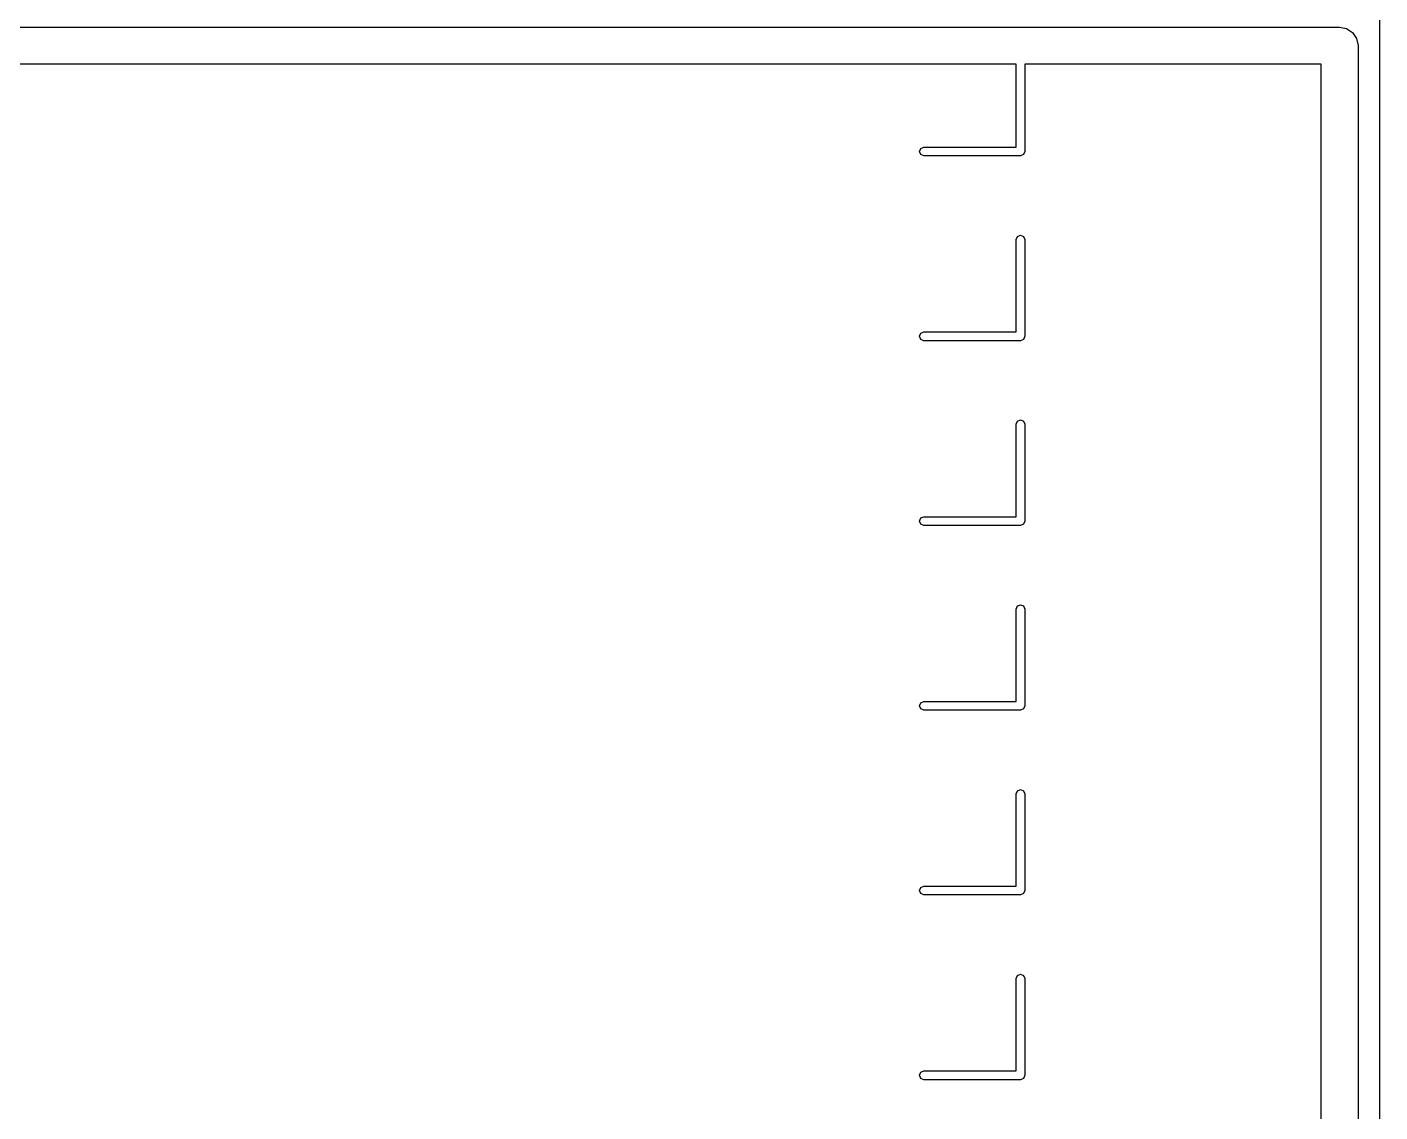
# Model space of a CAD drawing. Extents: x 2.35 to 4.95, y -4.02 to -2.28.
# Drawn here: x 2.915 to 3.647, y -3.172 to -2.585 of the extents above; entities that cross this region are included whole.
import ezdxf

# ---------------------------------------------------------------- set-up
doc = ezdxf.new("R2010")
doc.units = 0
doc.header["$MEASUREMENT"] = 0
doc.layers.add('BLACK', color=7, linetype='CONTINUOUS')

msp = doc.modelspace()

# ---------------------------------------------------------------- linework, layer by layer
at = {"layer": 'BLACK', "linetype": 'CONTINUOUS'}
for p, q in [((3.64685, -3.92), (3.64685, -2.52)), ((2.375, -2.585), (3.625, -2.585)), ((3.625, -2.585), (3.62883, -2.58576)), ((3.62883, -2.58576), (3.63207, -2.58793)), ((3.63207, -2.58793), (3.63424, -2.59117)), ((3.63424, -2.59117), (3.635, -2.595)), ((3.635, -2.595), (3.635, -3.845)), ((3.45, -2.605), (2.65472, -2.605)), ((3.45, -2.65), (3.45, -2.605)), ((3.45472, -2.605), (3.45472, -2.65236)), ((3.615, -2.605), (3.45472, -2.605)), ((3.615, -3.835), (3.615, -2.605)), ((3.39833, -2.65069), (3.4, -2.65)), ((3.4, -2.65), (3.45, -2.65)), ((3.39764, -2.65236), (3.39833, -2.65069)), ((3.39833, -2.65403), (3.39764, -2.65236)), ((3.4, -2.65472), (3.39833, -2.65403)), ((3.45236, -2.65472), (3.4, -2.65472)), ((3.45403, -2.65403), (3.45236, -2.65472)), ((3.45472, -2.65236), (3.45403, -2.65403)), ((3.45, -2.7), (3.45069, -2.69833)), ((3.45, -2.75), (3.45, -2.7)), ((3.45069, -2.69833), (3.45236, -2.69764)), ((3.45236, -2.69764), (3.45403, -2.69833)), ((3.45403, -2.69833), (3.45472, -2.7)), ((3.45472, -2.7), (3.45472, -2.75236)), ((3.39764, -2.75236), (3.39833, -2.75069)), ((3.39833, -2.75403), (3.39764, -2.75236)), ((3.39833, -2.75069), (3.4, -2.75)), ((3.4, -2.75), (3.45, -2.75)), ((3.45472, -2.75236), (3.45403, -2.75403)), ((3.4, -2.75472), (3.39833, -2.75403)), ((3.45236, -2.75472), (3.4, -2.75472)), ((3.45403, -2.75403), (3.45236, -2.75472)), ((3.45, -2.8), (3.45069, -2.79833)), ((3.45, -2.85), (3.45, -2.8)), ((3.45069, -2.79833), (3.45236, -2.79764)), ((3.45236, -2.79764), (3.45403, -2.79833)), ((3.45403, -2.79833), (3.45472, -2.8)), ((3.45472, -2.8), (3.45472, -2.85236)), ((3.39764, -2.85236), (3.39833, -2.85069)), ((3.39833, -2.85403), (3.39764, -2.85236)), ((3.39833, -2.85069), (3.4, -2.85)), ((3.4, -2.85472), (3.39833, -2.85403)), ((3.4, -2.85), (3.45, -2.85)), ((3.45236, -2.85472), (3.4, -2.85472)), ((3.45403, -2.85403), (3.45236, -2.85472)), ((3.45472, -2.85236), (3.45403, -2.85403)), ((3.45, -2.9), (3.45069, -2.89833)), ((3.45069, -2.89833), (3.45236, -2.89764)), ((3.45236, -2.89764), (3.45403, -2.89833)), ((3.45403, -2.89833), (3.45472, -2.9)), ((3.45, -2.95), (3.45, -2.9)), ((3.45472, -2.9), (3.45472, -2.95236)), ((3.39833, -2.95069), (3.4, -2.95)), ((3.4, -2.95), (3.45, -2.95)), ((3.39764, -2.95236), (3.39833, -2.95069)), ((3.39833, -2.95403), (3.39764, -2.95236)), ((3.4, -2.95472), (3.39833, -2.95403)), ((3.45236, -2.95472), (3.4, -2.95472)), ((3.45403, -2.95403), (3.45236, -2.95472)), ((3.45472, -2.95236), (3.45403, -2.95403)), ((3.45, -3), (3.45069, -2.99833)), ((3.45, -3.05), (3.45, -3)), ((3.45069, -2.99833), (3.45236, -2.99764)), ((3.45236, -2.99764), (3.45403, -2.99833)), ((3.45403, -2.99833), (3.45472, -3)), ((3.45472, -3), (3.45472, -3.05236)), ((3.39764, -3.05236), (3.39833, -3.05069)), ((3.39833, -3.05403), (3.39764, -3.05236)), ((3.39833, -3.05069), (3.4, -3.05)), ((3.4, -3.05), (3.45, -3.05)), ((3.45472, -3.05236), (3.45403, -3.05403)), ((3.4, -3.05472), (3.39833, -3.05403)), ((3.45236, -3.05472), (3.4, -3.05472)), ((3.45403, -3.05403), (3.45236, -3.05472)), ((3.45, -3.1), (3.45069, -3.09833)), ((3.45, -3.15), (3.45, -3.1)), ((3.45069, -3.09833), (3.45236, -3.09764)), ((3.45236, -3.09764), (3.45403, -3.09833)), ((3.45403, -3.09833), (3.45472, -3.1)), ((3.45472, -3.1), (3.45472, -3.15236)), ((3.39764, -3.15236), (3.39833, -3.15069)), ((3.39833, -3.15403), (3.39764, -3.15236)), ((3.39833, -3.15069), (3.4, -3.15)), ((3.4, -3.15472), (3.39833, -3.15403)), ((3.4, -3.15), (3.45, -3.15)), ((3.45236, -3.15472), (3.4, -3.15472)), ((3.45403, -3.15403), (3.45236, -3.15472)), ((3.45472, -3.15236), (3.45403, -3.15403))]:
    msp.add_line(p, q, dxfattribs=at)

doc.saveas('drawing.dxf')
